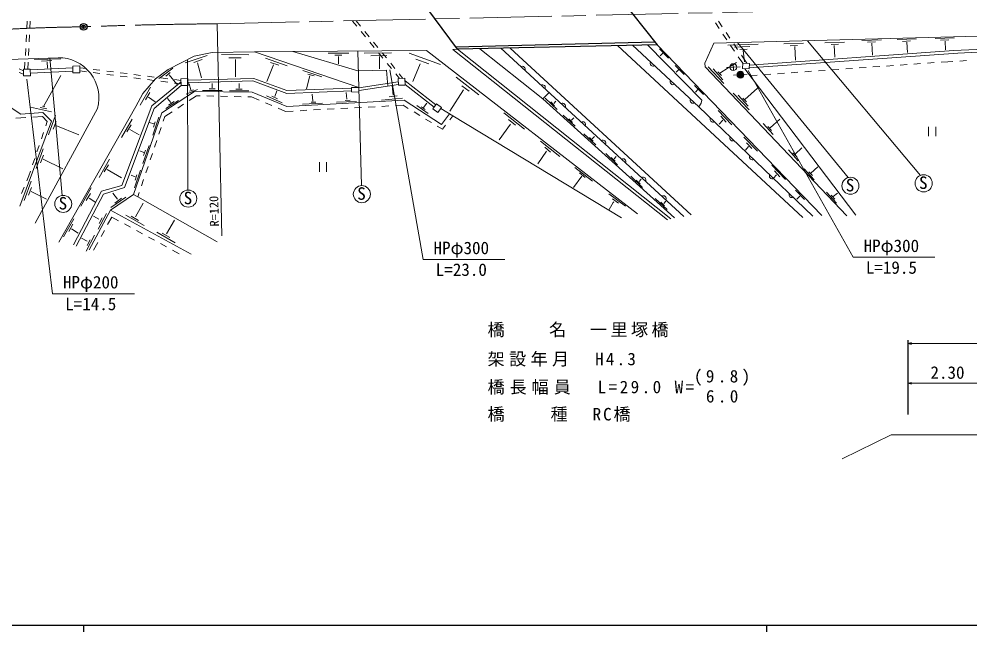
# Model space of a CAD drawing. Units: millimetres, scale not verified. Extents: x 40000 to 680000, y 20000 to 380000.
# Drawn here: x 158556 to 297790, y 204000 to 293718 of the extents above; entities that cross this region are included whole.
import ezdxf
from ezdxf.enums import TextEntityAlignment as Align

# ---------------------------------------------------------------- set-up
doc = ezdxf.new("R2010")
doc.units = ezdxf.units.MM
doc.header["$LTSCALE"] = 1000
doc.header["$PDMODE"] = 32
doc.header["$PDSIZE"] = 500
doc.linetypes.add('CHAIN', pattern=[18.5, 12, -1.5, 3.5, -1.5])
for name, color, linetype, lineweight in [('M-BGD', 7, 'Continuous', 13), ('M-BMK', 2, 'CHAIN', 13), ('M-BMK-SRVR', 3, 'Continuous', 25), ('M-STR-HTXT', 7, 'Continuous', 13), ('M-STR-STR1', 1, 'Continuous', 25), ('M-TTL-BAND', 7, 'Continuous', 25)]:
    doc.layers.add(name, color=color, linetype=linetype, lineweight=lineweight)
doc.layers.add('M-BMK-HTXT', color=7, linetype='Continuous')
doc.styles.add('ＭＳ ゴシック', font='')
doc.styles.get('ＭＳ ゴシック').set_extended_font_data('MS Gothic')

msp = doc.modelspace()

# ---------------------------------------------------------------- linework, layer by layer
at = {"layer": 'M-BGD'}
for p, q in [((159691, 292389), (159743, 293388)), ((160206, 293393), (160157, 292394)), ((187561, 293016), (188260, 261975)), ((207394, 293422), (208027, 292648)), ((207905, 293432), (208538, 292658)), ((260507, 293174), (261067, 292346)), ((260959, 293388), (261519, 292559)), ((159586, 290392), (159638, 291391)), ((160108, 291395), (160059, 290397)), ((208660, 291874), (209293, 291100)), ((209171, 291884), (209805, 291110)), ((315419, 291650), (260293, 290170)), ((261627, 291517), (262187, 290689)), ((262079, 291731), (262639, 290902)), ((209927, 290326), (210560, 289552)), ((210438, 290336), (211071, 289562)), ((246202, 289825), (273329, 264646)), ((250593, 289925), (258553, 281860)), ((276093, 264942), (251988, 289957)), ((260293, 290170), (258977, 287274)), ((262324, 289884), (266763, 290024)), ((262747, 289861), (263307, 289032)), ((263199, 290074), (263759, 289245)), ((263314, 289619), (265546, 289689)), ((279947, 270514), (263774, 290264)), ((270515, 290095), (273409, 290188)), ((271459, 289814), (272520, 289861)), ((272130, 289673), (272231, 287700)), ((273996, 290538), (290537, 270824)), ((276540, 290256), (279435, 290350)), ((277484, 289975), (278545, 290022)), ((277918, 289827), (278012, 288142)), ((281979, 290584), (284811, 290662)), ((282775, 290311), (283960, 290374)), ((283430, 290202), (283531, 288447)), ((287105, 290722), (289937, 290800)), ((287901, 290449), (289087, 290511)), ((288557, 290339), (288645, 288815)), ((292696, 290872), (295528, 290950)), ((293492, 290599), (294678, 290661)), ((294147, 290489), (294223, 289187)), ((159481, 288395), (159533, 289394)), ((160009, 289398), (159960, 288399)), ((184197, 288304), (180378, 286351)), ((182861, 287306), (186122, 288382)), ((186830, 288807), (184197, 288304)), ((193011, 288903), (186830, 288807)), ((188201, 288501), (192220, 288484)), ((193011, 288903), (198663, 288946)), ((208321, 283708), (193011, 288903)), ((218211, 289106), (198663, 288946)), ((198663, 288946), (208159, 286115)), ((203808, 288704), (206827, 288728)), ((204802, 288412), (204931, 288423)), ((204931, 288423), (205821, 288435)), ((205341, 288236), (205317, 287136)), ((208711, 269330), (208159, 289024)), ((209109, 288739), (213099, 288751)), ((210080, 288353), (212391, 288401)), ((211193, 288778), (211826, 288003)), ((211324, 288219), (211332, 286431)), ((211704, 288788), (212337, 288014)), ((215693, 288701), (220257, 287069)), ((249093, 265203), (218211, 289106)), ((222739, 289288), (222050, 289243)), ((222050, 289243), (253516, 264309)), ((253972, 264484), (222739, 289288)), ((226022, 289363), (235272, 282045)), ((255903, 264824), (229108, 289434)), ((230465, 289465), (256947, 265069)), ((252328, 289333), (253631, 287983)), ((252804, 288701), (252453, 288335)), ((264094, 289268), (265163, 289330)), ((264319, 288417), (265116, 287239)), ((264563, 289127), (264797, 287442)), ((265494, 286980), (295401, 289102)), ((286366, 288042), (296020, 288709)), ((295401, 289102), (303107, 289453)), ((296020, 288709), (301989, 289025)), ((164283, 288057), (155142, 287754)), ((159375, 286376), (159428, 287396)), ((159911, 287400), (159861, 286386)), ((160811, 287774), (160889, 287774)), ((160889, 287774), (164670, 287872)), ((161857, 287566), (163344, 287628)), ((162668, 287467), (162709, 286525)), ((163078, 288017), (164878, 267899)), ((166436, 286829), (167449, 286849)), ((166456, 285835), (166436, 286829)), ((167449, 286849), (167469, 285855)), ((183251, 268676), (183210, 287799)), ((184164, 287352), (185388, 287805)), ((184694, 287306), (185287, 285090)), ((189289, 288045), (191080, 288045)), ((190237, 287799), (190272, 285254)), ((194625, 287974), (197838, 286886)), ((195805, 286990), (194861, 284595)), ((195376, 287372), (196617, 286951)), ((212459, 287229), (213092, 286455)), ((212971, 287240), (213604, 286466)), ((217291, 287139), (216202, 284594)), ((216641, 287841), (218572, 287174)), ((254641, 286933), (255944, 285583)), ((258977, 287274), (258994, 286712)), ((261168, 285792), (263617, 287331)), ((263102, 287180), (263158, 286181)), ((263867, 288204), (264509, 287255)), ((264509, 287255), (264487, 286457)), ((265501, 287229), (264509, 287255)), ((265480, 286430), (265501, 287229)), ((265483, 286554), (286366, 288042)), ((286574, 286908), (285577, 286837)), ((288570, 287049), (287572, 286978)), ((290565, 287190), (289567, 287120)), ((292560, 287331), (291562, 287261)), ((294567, 287473), (293557, 287402)), ((295297, 287515), (294567, 287473)), ((297294, 287628), (296296, 287571)), ((158565, 286406), (159196, 286157)), ((158574, 285894), (159206, 285653)), ((159192, 286372), (160206, 286393)), ((159212, 285379), (159192, 286372)), ((160206, 286393), (160225, 285399)), ((160207, 286304), (166441, 286550)), ((166451, 286074), (160218, 285795)), ((162160, 280914), (164657, 285445)), ((167469, 285855), (166456, 285835)), ((167454, 286597), (168417, 286475)), ((168428, 286001), (167464, 286124)), ((169409, 286350), (170401, 286224)), ((170411, 285748), (169419, 285874)), ((171393, 286099), (172385, 285973)), ((172395, 285494), (171403, 285621)), ((173377, 285848), (174369, 285722)), ((175361, 285597), (176354, 285471)), ((180378, 286351), (178535, 284952)), ((179122, 285052), (181078, 286513)), ((180059, 285348), (180688, 285868)), ((180537, 285566), (181655, 284199)), ((200101, 286174), (202878, 285277)), ((200819, 285652), (201794, 285386)), ((208159, 286115), (212372, 286256)), ((212372, 286256), (212543, 283880)), ((213726, 285681), (214264, 285024)), ((214237, 285692), (214775, 285034)), ((255117, 286301), (254766, 285934)), ((258994, 286712), (279738, 264924)), ((259449, 286734), (261773, 284292)), ((261621, 284835), (260185, 286432)), ((260856, 285990), (261402, 285428)), ((263130, 286680), (262132, 286624)), ((263130, 286680), (264128, 286736)), ((264179, 285567), (263181, 285506)), ((264179, 285567), (265177, 285627)), ((264487, 286457), (265480, 286430)), ((281054, 264995), (264842, 286447)), ((266624, 285498), (265614, 285426)), ((268619, 285639), (267622, 285568)), ((270614, 285780), (269617, 285709)), ((272609, 285921), (271612, 285850)), ((274604, 286062), (273607, 285991)), ((276599, 286203), (275602, 286132)), ((278594, 286344), (277597, 286273)), ((280589, 286485), (279592, 286414)), ((282584, 286626), (281587, 286555)), ((284579, 286767), (283582, 286696)), ((160225, 285399), (159212, 285379)), ((174379, 285240), (173387, 285367)), ((176363, 284987), (175371, 285114)), ((178535, 284952), (176698, 282823)), ((177346, 285346), (178338, 285220)), ((178347, 284733), (177355, 284860)), ((178000, 280996), (182280, 284539)), ((179044, 284989), (179122, 285052)), ((179330, 285095), (180322, 284969)), ((180331, 284480), (179339, 284607)), ((181314, 284844), (182277, 284722)), ((182286, 284230), (181323, 284353)), ((182271, 284981), (183285, 285001)), ((182291, 283987), (182271, 284981)), ((183285, 285001), (183305, 284008)), ((192937, 285035), (183290, 284755)), ((183298, 284369), (192779, 284649)), ((183735, 283353), (183449, 284248)), ((186860, 283623), (186852, 284302)), ((190782, 283583), (190774, 284262)), ((192779, 284649), (197765, 282823)), ((197747, 283245), (192937, 285035)), ((201123, 285418), (200624, 283522)), ((208320, 283640), (214086, 284532)), ((208359, 283256), (214095, 284112)), ((214076, 285020), (215064, 285041)), ((214097, 284031), (214076, 285020)), ((215085, 284052), (214097, 284031)), ((215064, 285041), (215085, 284052)), ((219569, 281141), (215072, 284656)), ((215083, 284156), (219344, 280834)), ((222557, 285190), (225857, 282628)), ((158811, 279790), (153738, 283143)), ((176698, 282823), (175641, 280910)), ((177827, 283763), (176298, 281094)), ((177702, 282951), (177078, 281890)), ((182291, 283987), (178328, 280643)), ((179479, 279980), (184253, 283122)), ((183305, 284008), (182291, 283987)), ((184666, 283379), (183028, 282734)), ((184104, 283337), (183496, 283150)), ((184253, 283122), (192714, 283034)), ((185440, 283265), (188303, 283257)), ((186400, 283483), (187289, 283483)), ((189362, 283224), (192225, 283216)), ((190322, 283442), (191211, 283442)), ((192714, 283034), (197752, 280893)), ((195997, 282382), (196309, 283214)), ((207224, 283588), (197747, 283245)), ((197765, 282823), (207220, 283192)), ((201552, 281692), (201481, 282699)), ((206549, 281965), (206479, 282971)), ((207218, 283039), (207225, 283718)), ((208314, 283028), (207218, 283039)), ((207225, 283718), (208321, 283708)), ((208321, 283708), (208314, 283028)), ((213345, 282586), (213214, 283980)), ((223645, 283330), (221644, 280223)), ((223399, 283944), (224452, 283172)), ((235272, 282045), (236176, 282942)), ((257458, 284010), (258761, 282660)), ((257934, 283378), (257583, 283011)), ((263117, 282880), (265442, 280438)), ((264837, 281939), (266675, 283582)), ((177492, 282265), (178467, 281606)), ((181885, 281800), (180051, 280622)), ((180777, 281488), (180309, 282081)), ((181261, 281652), (180449, 281106)), ((184550, 282489), (183478, 281785)), ((185079, 282477), (184550, 282489)), ((187079, 282434), (186079, 282456)), ((189078, 282390), (188078, 282412)), ((191078, 282347), (190078, 282369)), ((192607, 282313), (192077, 282325)), ((193719, 281839), (192607, 282313)), ((195559, 281056), (194639, 281447)), ((194780, 282473), (197073, 281466)), ((195576, 282414), (196406, 282028)), ((197752, 280893), (214957, 281830)), ((200065, 281259), (202967, 281388)), ((201317, 281540), (202020, 281564)), ((205063, 281532), (207965, 281660)), ((206315, 281813), (207017, 281836)), ((211613, 281861), (214726, 282118)), ((212737, 282340), (213942, 282481)), ((214957, 281830), (220416, 278284)), ((217802, 280770), (218286, 281402)), ((219154, 280575), (219700, 281319)), ((219700, 281319), (220425, 280787)), ((235272, 282045), (254517, 264641)), ((237359, 280496), (235615, 282134)), ((236430, 281573), (236977, 281023)), ((236851, 281372), (237163, 281708)), ((258447, 281380), (258096, 280865)), ((258553, 281860), (258447, 281380)), ((265289, 280982), (263854, 282579)), ((264525, 282137), (265071, 281575)), ((158811, 279790), (162052, 280020)), ((160257, 280819), (163311, 280117)), ((160911, 263839), (170043, 280642)), ((161649, 280784), (162644, 280562)), ((161989, 280948), (162340, 280878)), ((162052, 280020), (163334, 278774)), ((175641, 280910), (164375, 261035)), ((173592, 269334), (178000, 280996)), ((178328, 280643), (174015, 269048)), ((175312, 268038), (179479, 279980)), ((180970, 280139), (179898, 279435)), ((182642, 281236), (181806, 280687)), ((197592, 280190), (196479, 280664)), ((198698, 280248), (197592, 280190)), ((200695, 280354), (199696, 280301)), ((202692, 280459), (201693, 280407)), ((204689, 280565), (203691, 280512)), ((206686, 280671), (205688, 280618)), ((208684, 280777), (207685, 280724)), ((210681, 280882), (209682, 280829)), ((212678, 280988), (211680, 280935)), ((214782, 281099), (213677, 281041)), ((215533, 280641), (214782, 281099)), ((217240, 279599), (216387, 280120)), ((216780, 281036), (218473, 279897)), ((217427, 280872), (218013, 280490)), ((219880, 280043), (219154, 280575)), ((220425, 280787), (219880, 280043)), ((222096, 279531), (220309, 280629)), ((229521, 279987), (232575, 277612)), ((260937, 280320), (262919, 278237)), ((158109, 279215), (159558, 279300)), ((163334, 278774), (158688, 266331)), ((160557, 279358), (162006, 279443)), ((162006, 279443), (162691, 278723)), ((162691, 278723), (162466, 278060)), ((163916, 279638), (162894, 276790)), ((163979, 278733), (163557, 277586)), ((175114, 279060), (173585, 276392)), ((178283, 278354), (177683, 278588)), ((179044, 279360), (178143, 276739)), ((178510, 278681), (178244, 277893)), ((179898, 279435), (179676, 278774)), ((218947, 278557), (218094, 279078)), ((220416, 278284), (221593, 279840)), ((222096, 279531), (221634, 278946)), ((222096, 279531), (246763, 264631)), ((230211, 279004), (231264, 278173)), ((239963, 278030), (238219, 279669)), ((239034, 279107), (239581, 278558)), ((239455, 278906), (239767, 279243)), ((261624, 278924), (261046, 278308)), ((261304, 279494), (262100, 278635)), ((268514, 277769), (269955, 279057)), ((162146, 277113), (161825, 276165)), ((163948, 278132), (167320, 276744)), ((174989, 278248), (174365, 277187)), ((174778, 277562), (176157, 276764)), ((179357, 277826), (179038, 276878)), ((220552, 277577), (219801, 278035)), ((221014, 278162), (220552, 277577)), ((230527, 278314), (228877, 276055)), ((268966, 276812), (267531, 278409)), ((268202, 277967), (268748, 277405)), ((291716, 277957), (291716, 276557)), ((292766, 276557), (292766, 277957)), ((178719, 275930), (178400, 274983)), ((234886, 275818), (237730, 273607)), ((242990, 275293), (241246, 276931)), ((242061, 276370), (242609, 275820)), ((242482, 276169), (242794, 276505)), ((264679, 276437), (266661, 274354)), ((162076, 274707), (161054, 271859)), ((161504, 275218), (161184, 274271)), ((176829, 274186), (176229, 274420)), ((177590, 275192), (176689, 272571)), ((177056, 274513), (176790, 273725)), ((235787, 274377), (234539, 272514)), ((235522, 274947), (236372, 274213)), ((265366, 275041), (264902, 274546)), ((265046, 275610), (265842, 274752)), ((272634, 272960), (271198, 274557)), ((272181, 273917), (273169, 274849)), ((160863, 273324), (160543, 272376)), ((162138, 273802), (161717, 272655)), ((162107, 273201), (164968, 271812)), ((171796, 273206), (170267, 270538)), ((178081, 274035), (177762, 273087)), ((246202, 272388), (244458, 274026)), ((245273, 273465), (245821, 272915)), ((245694, 273264), (246006, 273600)), ((271869, 274115), (272415, 273553)), ((171671, 272395), (171047, 271334)), ((171460, 271708), (173557, 270495)), ((176341, 271613), (175440, 268991)), ((177443, 272139), (177124, 271192)), ((202541, 272759), (202541, 271359)), ((203591, 271359), (203591, 272759)), ((239940, 271982), (242522, 270000)), ((268787, 272320), (270768, 270237)), ((274965, 270198), (273529, 271795)), ((274512, 271155), (275500, 272087)), ((159998, 270766), (159689, 270040)), ((160222, 271429), (159998, 270766)), ((175580, 270606), (174980, 270840)), ((175807, 270934), (175541, 270146)), ((176805, 270244), (176486, 269296)), ((240962, 270726), (239752, 269056)), ((240634, 271210), (241469, 270515)), ((249863, 269078), (248119, 270716)), ((248934, 270155), (249482, 269605)), ((249355, 269953), (249667, 270290)), ((269473, 270923), (269010, 270428)), ((269154, 271493), (269949, 270635)), ((274200, 271353), (274746, 270791)), ((159298, 269120), (158907, 268199)), ((160313, 269986), (159291, 267138)), ((160376, 269081), (159954, 267934)), ((169139, 269004), (167610, 266336)), ((173592, 269334), (170643, 268515)), ((170930, 268088), (174015, 269048)), ((160344, 268480), (162583, 267357)), ((170643, 268515), (166542, 260657)), ((166928, 260493), (170930, 268088)), ((169014, 268193), (168390, 267132)), ((168803, 267506), (169794, 266882)), ((175312, 268038), (171973, 265753)), ((174180, 267652), (171992, 266142)), ((172951, 267348), (172296, 268249)), ((173571, 267476), (172588, 266786)), ((175944, 267687), (175312, 268038)), ((176167, 268348), (175944, 267687)), ((175944, 267687), (187587, 261092)), ((244907, 268118), (247341, 266308)), ((245453, 267385), (246327, 266753)), ((253456, 265829), (251712, 267467)), ((272264, 268667), (273575, 267309)), ((272894, 267803), (272441, 267366)), ((278232, 266766), (276797, 268363)), ((277467, 267921), (278014, 267359)), ((277780, 267723), (278393, 268212)), ((175587, 264748), (176757, 266784)), ((245563, 266839), (244962, 265833)), ((245641, 266948), (245563, 266839)), ((252527, 266906), (253075, 266356)), ((252948, 266705), (253260, 267041)), ((171973, 265753), (168821, 259946)), ((170260, 264408), (169456, 264861)), ((171367, 265274), (170127, 262957)), ((170720, 264596), (170283, 263792)), ((172135, 264735), (171529, 263630)), ((171973, 265753), (183747, 259314)), ((173116, 264201), (172135, 264735)), ((174195, 265005), (176875, 263472)), ((174967, 264865), (176067, 264209)), ((166579, 264488), (165050, 261820)), ((166454, 263676), (165830, 262615)), ((174872, 263245), (173994, 263723)), ((180138, 262259), (181308, 264295)), ((166243, 262990), (167234, 262366)), ((169623, 262061), (168383, 259744)), ((171048, 262753), (170567, 261876)), ((176629, 262288), (175750, 262766)), ((178385, 261331), (177507, 261810)), ((178745, 262516), (181425, 260983)), ((179518, 262376), (180618, 261721)), ((168515, 261195), (167712, 261648)), ((168976, 261382), (168539, 260579)), ((170086, 260999), (169479, 259894)), ((180141, 260375), (179263, 260853)), ((182000, 259363), (181020, 259897)), ((288747, 246223), (289247, 246348)), ((288747, 246223), (337747, 246223)), ((288747, 246223), (289247, 246098)), ((288747, 240410), (289247, 240535)), ((288747, 240410), (300247, 240410)), ((288747, 240410), (289247, 240285)), ((279077, 229340), (286247, 232856)), ((288747, 232856), (286247, 232856)), ((299247, 232856), (288747, 232856))]:
    msp.add_line(p, q, dxfattribs=at)
at = {"layer": 'M-BGD', "lineweight": 25}
for q in [(288747, 246723), (288747, 240910)]:
    msp.add_line((288747, 235856), q, dxfattribs=at)
at = {"layer": 'M-BGD'}
msp.add_lwpolyline([(248372, 289874), (258096, 280865), (274798, 264873)], dxfattribs=at)
for centre, radius in [((263130, 286680), 500), ((264179, 285567), 500), ((264179, 285567), 400), ((264179, 285567), 300), ((264179, 285567), 200), ((264179, 285567), 100), ((264179, 285567), 20), ((280287, 269311), 1250), ((291010, 269667), 1250), ((208754, 268081), 1250), ((165033, 266659), 1250), ((183339, 267429), 1250)]:
    msp.add_circle(centre, radius, dxfattribs=at)
for centre, radius, start, end in [((164356, 282169), 5888, 344.97295, 90.71282), ((251385, 287242), 417, 153.44623, 300.92582), ((232256, 286384), 417, 333.69429, 121.17388), ((235202, 283678), 417, 333.69429, 121.17388), ((254320, 284523), 417, 153.44623, 300.92582), ((238148, 280972), 417, 333.69429, 121.17388), ((257254, 281805), 417, 153.44623, 300.92582), ((241094, 278266), 417, 333.69429, 121.17388), ((260159, 279052), 417, 152.50405, 299.98364), ((244040, 275561), 417, 333.69429, 121.17388), ((263048, 276286), 417, 152.50405, 299.98364), ((246986, 272855), 417, 333.69429, 121.17388), ((265937, 273519), 417, 152.50405, 299.98364), ((249932, 270149), 417, 333.69429, 121.17388), ((268826, 270753), 417, 152.50405, 299.98364), ((252878, 267443), 417, 333.69429, 121.17388), ((271715, 267987), 417, 152.50405, 299.98364)]:
    msp.add_arc(centre, radius, start, end, dxfattribs=at)
msp.add_point((264179, 285567), dxfattribs=at)
at = {"layer": 'M-BMK'}
msp.add_line((187561, 293016), (268186, 294830), dxfattribs=at)
for centre, radius, start, end in [((171049, 25585), 267008, 90.65188, 96.7406), ((191609, -321605), 614634, 90.37736, 92.20034)]:
    msp.add_arc(centre, radius, start, end, dxfattribs=at)
at = {"layer": 'M-BMK-SRVR'}
msp.add_circle((168011, 292576), 500, dxfattribs=at)
msp.add_point((168011, 292576), dxfattribs=at)
at = {"layer": 'M-STR-HTXT'}
for p, q in [((212833, 286277), (217735, 258534)), ((280700, 258845), (265315, 286165)), ((163476, 253514), (159680, 284900)), ((217735, 258534), (229702, 258534)), ((280700, 258845), (292667, 258845)), ((163476, 253514), (175443, 253514))]:
    msp.add_line(p, q, dxfattribs=at)
at = {"layer": 'M-STR-STR1'}
for p, q in [((222739, 289288), (214802, 300050)), ((243514, 300627), (251988, 289957)), ((222457, 289671), (251640, 290395)), ((251988, 289957), (222739, 289288))]:
    msp.add_line(p, q, dxfattribs=at)
at = {"layer": 'M-TTL-BAND'}
for p, q in [((40000, 205000), (579000, 205000)), ((168000, 205000), (168000, 204000)), ((268000, 205000), (268000, 204000))]:
    msp.add_line(p, q, dxfattribs=at)

# ---------------------------------------------------------------- texts
at = {"layer": 'M-BGD', "style": 'ＭＳ ゴシック'}
for p in [(279608, 267938), (290331, 268293), (208075, 266707), (164355, 265286), (182660, 266056)]:
    msp.add_text('S', height=1833, dxfattribs=at).set_placement(p, align=Align.BOTTOM_LEFT)
msp.add_text('R=120', height=1320, rotation=91.289, dxfattribs=at).set_placement((188218, 263375), align=Align.BOTTOM_LEFT)
msp.add_text('2.30', height=1833, dxfattribs=at).set_placement((294497, 240510), align=Align.BOTTOM_CENTER)
at = {"layer": 'M-BMK-HTXT', "style": 'ＭＳ ゴシック'}
for s, p in [('HPφ200', (164988, 253729)), ('L=14.5', (165317, 250548))]:
    msp.add_text(s, height=1833, dxfattribs=at).set_placement(p, align=Align.BOTTOM_LEFT)
at = {"layer": 'M-STR-HTXT', "style": 'ＭＳ ゴシック'}
for s, p in [('HPφ300', (219247, 258749)), ('HPφ300', (282212, 259060)), ('L=23.0', (219576, 255567)), ('L=19.5', (282541, 255878))]:
    msp.add_text(s, height=1833, dxfattribs=at).set_placement(p, align=Align.BOTTOM_LEFT)
at = {"layer": 'M-STR-HTXT', "char_height": 1833, "attachment_point": 7, "style": 'ＭＳ ゴシック'}
for s, insert in [('\\T1.2;橋\u3000\u3000名\u3000一里塚橋', (227161, 247135)), ('\\T1.26;架設年月\u3000H4.3', (227161, 242839)), ('\\T1.4;(9.8)', (257373, 240034)), ('\\T1.29;橋長幅員\u3000L=29.0\\~W=', (227161, 238741)), ('\\T1.4;6.0', (259128, 237560)), ('\\T1.23;橋\u3000\u3000種\u3000RC橋', (227161, 234761))]:
    msp.add_mtext(s, dxfattribs=dict(at, insert=insert))

doc.saveas('drawing.dxf')
